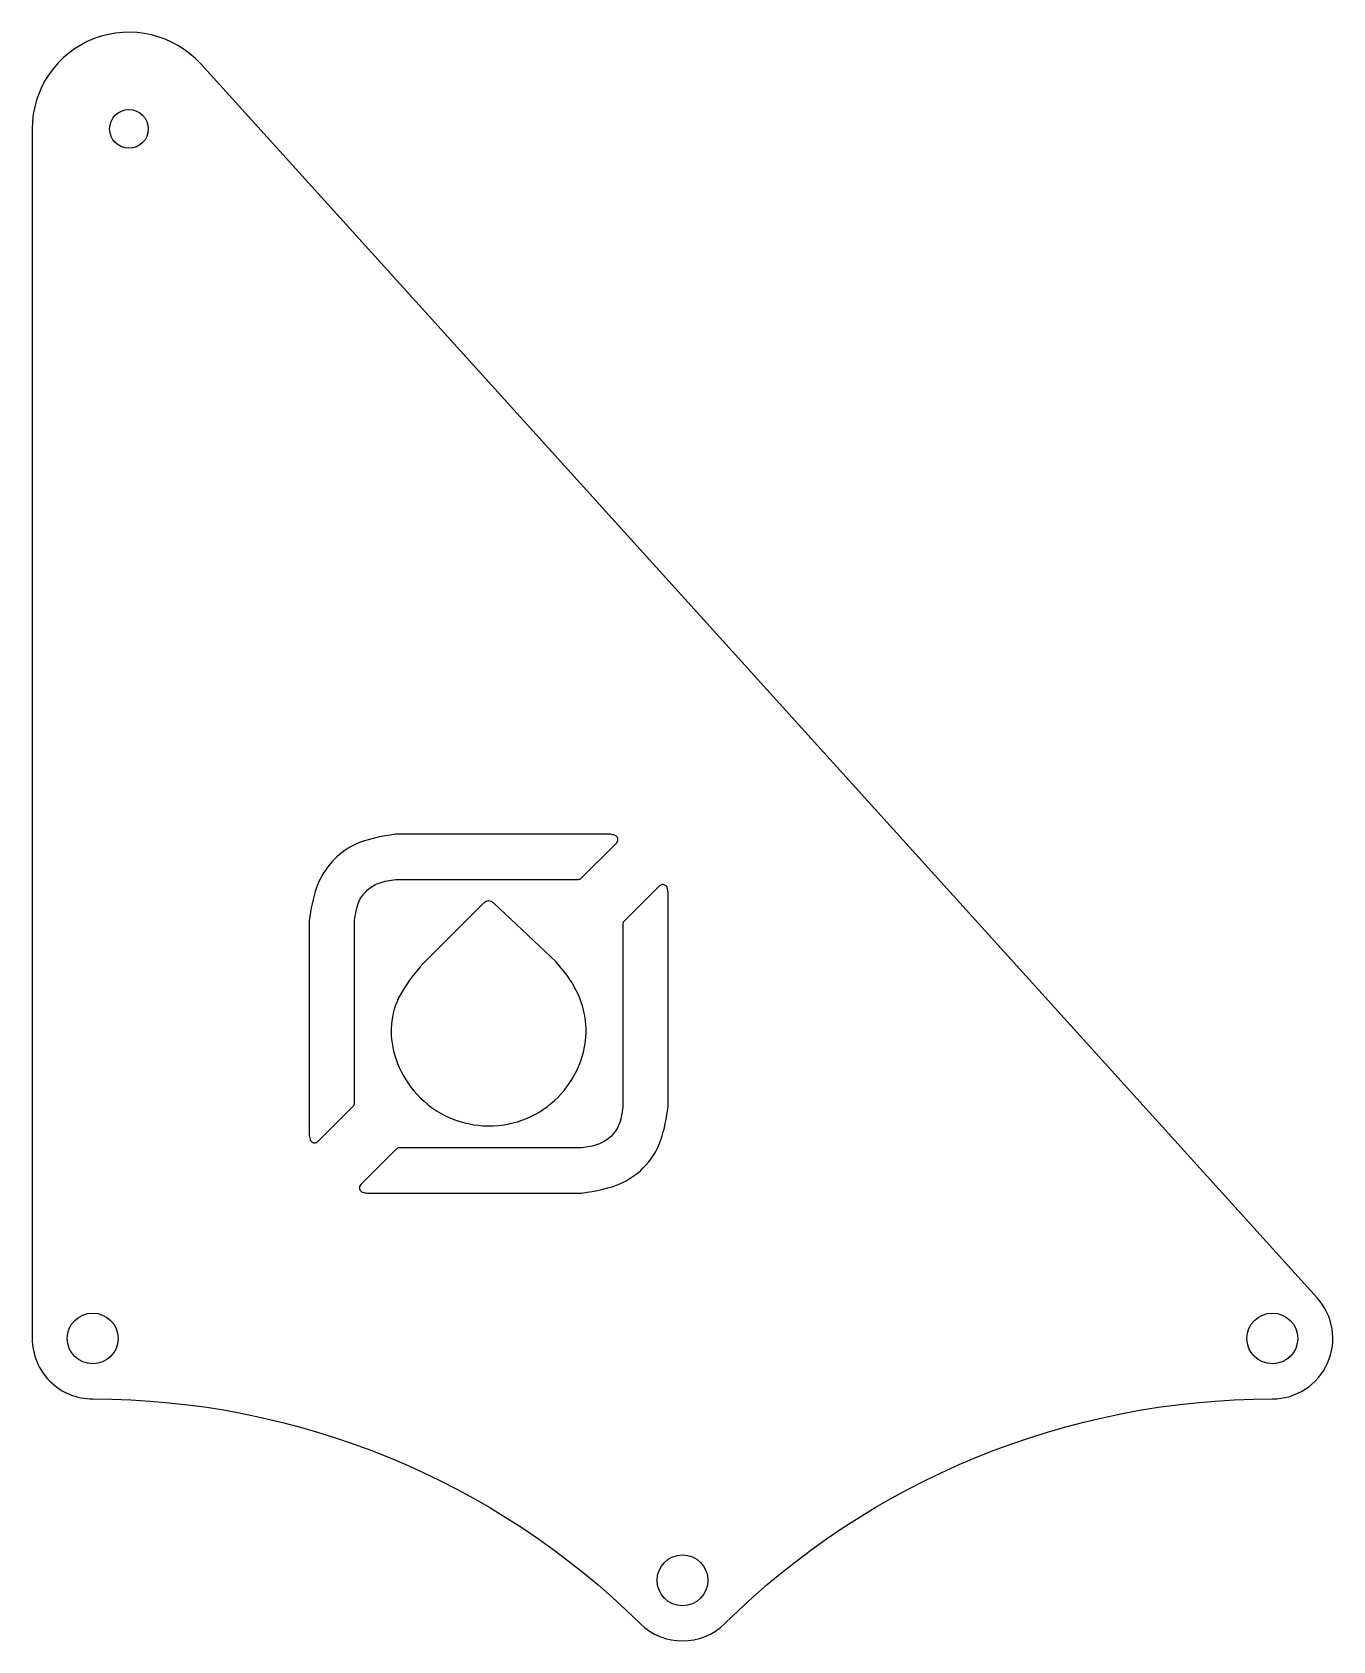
# Model space of a CAD drawing. Header units: millimetres. Extents: x -54 to 54, y -5 to 128.
import ezdxf

# ---------------------------------------------------------------- set-up
doc = ezdxf.new("R2010")
doc.units = ezdxf.units.MM

msp = doc.modelspace()

# ---------------------------------------------------------------- linework, layer by layer
for p, q in [((-6.22, 61.69), (-23.71, 61.69)), ((-8.37, 58.06), (-5.44, 60.99)), ((-23.71, 57.95), (-8.63, 57.95)), ((-1.89, 57.43), (-4.81, 54.5)), ((-16.44, 55.98), (-21.3, 51.13)), ((-10.44, 51.13), (-15.59, 55.98)), ((-1.18, 39.16), (-1.18, 56.65)), ((-30.86, 54.54), (-30.85, 37.05)), ((-27.11, 39.46), (-27.11, 54.54)), ((-4.92, 54.24), (-4.92, 39.16)), ((-30.15, 36.28), (-27.22, 39.2)), ((-23.67, 35.64), (-26.6, 32.72)), ((-8.33, 35.75), (-23.41, 35.75)), ((-25.82, 32.01), (-8.33, 32.01))]:
    msp.add_line(p, q)
msp.add_lwpolyline([(48.75, 15, 0.65022), (52.46, 23.35), (-39.82, 125.37, 0.686441), (-53.75, 120), (-53.75, 20, 0.414214), (-48.75, 15, -0.197155), (-3.51, -3.56, 0.410256), (3.51, -3.56, -0.197155)], format="xyb", close=True)
for centre, radius in [((-45.75, 120), 1.6), ((-48.75, 20), 2.1), ((48.75, 20), 2.1), ((0, 0), 2.1)]:
    msp.add_circle(centre, radius)
for points, knots in [([(-23.71, 61.69), (-24.88, 61.5), (-26.05, 61.32), (-27.84, 60.46), (-28.47, 59.97), (-29.71, 58.6), (-30.06, 57.82), (-30.56, 56.42), (-30.71, 55.48), (-30.86, 54.54)], [0, 0, 0, 0, 0.356417, 0.356417, 0.607902, 0.607902, 0.95591, 0.95591, 1.533316, 1.533316, 1.533316, 1.533316]), ([(-5.44, 60.99), (-5.4, 61.04), (-5.37, 61.08), (-5.34, 61.18), (-5.34, 61.22), (-5.34, 61.3), (-5.35, 61.35), (-5.4, 61.46), (-5.43, 61.5), (-5.5, 61.56), (-5.54, 61.58), (-5.64, 61.62), (-5.72, 61.64), (-6.02, 61.7), (-6.09, 61.7), (-6.22, 61.69)], [0, 0, 0, 0, 0.0192548, 0.0192548, 0.0327927, 0.0327927, 0.0444806, 0.0444806, 0.0540255, 0.0540255, 0.0660301, 0.0660301, 0.0852682, 0.0852682, 0.1717118, 0.1717118, 0.1717118, 0.1717118]), ([(-27.11, 54.54), (-27.03, 55.09), (-26.95, 55.65), (-26.55, 56.54), (-26.3, 56.83), (-25.68, 57.4), (-25.31, 57.57), (-24.65, 57.81), (-24.18, 57.88), (-23.71, 57.95)], [0, 0, 0, 0, 0.1673496, 0.1673496, 0.3007896, 0.3007896, 0.5120745, 0.5120745, 0.9110036, 0.9110036, 0.9110036, 0.9110036]), ([(-8.63, 57.95), (-8.55, 57.96), (-8.52, 57.96), (-8.46, 57.98), (-8.43, 58), (-8.4, 58.02), (-8.39, 58.03), (-8.37, 58.06)], [0, 0, 0, 0, 0.02457374, 0.02457374, 0.04410037, 0.04410037, 0.0671247, 0.0671247, 0.0671247, 0.0671247]), ([(-1.18, 56.65), (-1.17, 56.82), (-1.2, 56.99), (-1.26, 57.26), (-1.28, 57.32), (-1.33, 57.4), (-1.36, 57.43), (-1.44, 57.48), (-1.48, 57.5), (-1.58, 57.53), (-1.63, 57.53), (-1.73, 57.52), (-1.77, 57.5), (-1.82, 57.47), (-1.85, 57.45), (-1.89, 57.43)], [0, 0, 0, 0, 0.0504606, 0.0504606, 0.0845599, 0.0845599, 0.1178699, 0.1178699, 0.1594298, 0.1594298, 0.203847, 0.203847, 0.2563943, 0.2563943, 0.338828, 0.338828, 0.338828, 0.338828]), ([(-16, 56.17), (-16.08, 56.16), (-16.16, 56.15), (-16.32, 56.08), (-16.38, 56.04), (-16.44, 55.98)], [0, 0, 0, 0, 0.0247838, 0.0247838, 0.04916437, 0.04916437, 0.04916437, 0.04916437]), ([(-15.59, 55.98), (-15.65, 56.03), (-15.71, 56.08), (-15.86, 56.15), (-15.92, 56.16), (-16, 56.17)], [0, 0, 0, 0, 0.02264379, 0.02264379, 0.04690364, 0.04690364, 0.04690364, 0.04690364]), ([(-4.81, 54.5), (-4.87, 54.44), (-4.89, 54.43), (-4.91, 54.39), (-4.91, 54.38), (-4.92, 54.33), (-4.92, 54.29), (-4.92, 54.24)], [0, 0, 0, 0, 0.02392006, 0.02392006, 0.03951193, 0.03951193, 0.07055401, 0.07055401, 0.07055401, 0.07055401]), ([(-21.3, 51.13), (-21.69, 50.77), (-22.6, 49.6), (-23.45, 48.27), (-23.81, 47.5), (-24.13, 45.74), (-24.11, 44.91), (-23.77, 43.16), (-23.4, 42.26), (-22.34, 40.53), (-21.6, 39.73), (-19.65, 38.31), (-18.59, 37.97), (-17.11, 37.61), (-16.02, 37.47), (-13.77, 37.82), (-12.76, 38.16), (-10.93, 39.28), (-10.17, 39.98), (-8.87, 41.72), (-8.43, 42.71), (-7.88, 44.89), (-7.95, 45.87), (-8.17, 47.39), (-8.49, 48.27), (-9.37, 49.85), (-9.86, 50.44), (-10.44, 51.13)], [0, 0, 0, 0, 0.159465, 0.159465, 0.3498, 0.3498, 0.516969, 0.516969, 0.708176, 0.708176, 0.922617, 0.922617, 1.193763, 1.193763, 1.508572, 1.508572, 1.746474, 1.746474, 1.962446, 1.962446, 2.204374, 2.204374, 2.508977, 2.508977, 2.971051, 2.971051, 3.411461, 3.411461, 3.411461, 3.411461]), ([(-27.22, 39.2), (-27.16, 39.27), (-27.15, 39.28), (-27.11, 39.37), (-27.11, 39.42), (-27.11, 39.46)], [0, 0, 0, 0, 0.02573827, 0.02573827, 0.06413402, 0.06413402, 0.06413402, 0.06413402]), ([(-4.92, 39.16), (-5, 38.61), (-5.08, 38.06), (-5.49, 37.17), (-5.73, 36.87), (-6.35, 36.3), (-6.72, 36.14), (-7.39, 35.89), (-7.86, 35.82), (-8.33, 35.75)], [0, 0, 0, 0, 0.1671611, 0.1671611, 0.2998851, 0.2998851, 0.5089572, 0.5089572, 0.9064309, 0.9064309, 0.9064309, 0.9064309]), ([(-8.33, 32.01), (-7.16, 32.2), (-5.98, 32.39), (-4.19, 33.25), (-3.57, 33.74), (-2.32, 35.1), (-1.98, 35.88), (-1.48, 37.29), (-1.33, 38.22), (-1.18, 39.16)], [0, 0, 0, 0, 0.356519, 0.356519, 0.608078, 0.608078, 0.956123, 0.956123, 1.533337, 1.533337, 1.533337, 1.533337]), ([(-30.85, 37.05), (-30.86, 36.91), (-30.86, 36.8), (-30.79, 36.48), (-30.77, 36.41), (-30.71, 36.31), (-30.68, 36.28), (-30.61, 36.23), (-30.57, 36.2), (-30.46, 36.17), (-30.41, 36.17), (-30.31, 36.18), (-30.27, 36.2), (-30.22, 36.23), (-30.18, 36.25), (-30.15, 36.28)], [0, 0, 0, 0, 0.0442721, 0.0442721, 0.0605198, 0.0605198, 0.0725019, 0.0725019, 0.0853459, 0.0853459, 0.0977245, 0.0977245, 0.1139501, 0.1139501, 0.1416484, 0.1416484, 0.1416484, 0.1416484]), ([(-23.41, 35.75), (-23.47, 35.75), (-23.5, 35.75), (-23.6, 35.7), (-23.64, 35.67), (-23.67, 35.64)], [0, 0, 0, 0, 0.01795181, 0.01795181, 0.03995445, 0.03995445, 0.03995445, 0.03995445]), ([(-26.6, 32.72), (-26.63, 32.66), (-26.66, 32.62), (-26.7, 32.52), (-26.7, 32.48), (-26.7, 32.41), (-26.69, 32.35), (-26.64, 32.25), (-26.61, 32.21), (-26.54, 32.14), (-26.5, 32.12), (-26.39, 32.08), (-26.3, 32.06), (-26.09, 32.02), (-26, 32.02), (-25.82, 32.01)], [0, 0, 0, 0, 0.0192543, 0.0192543, 0.0334623, 0.0334623, 0.0459683, 0.0459683, 0.0560322, 0.0560322, 0.06901, 0.06901, 0.0909112, 0.0909112, 0.1673852, 0.1673852, 0.1673852, 0.1673852])]:
    msp.add_open_spline(points, degree=3, knots=knots)

doc.saveas('drawing.dxf')
